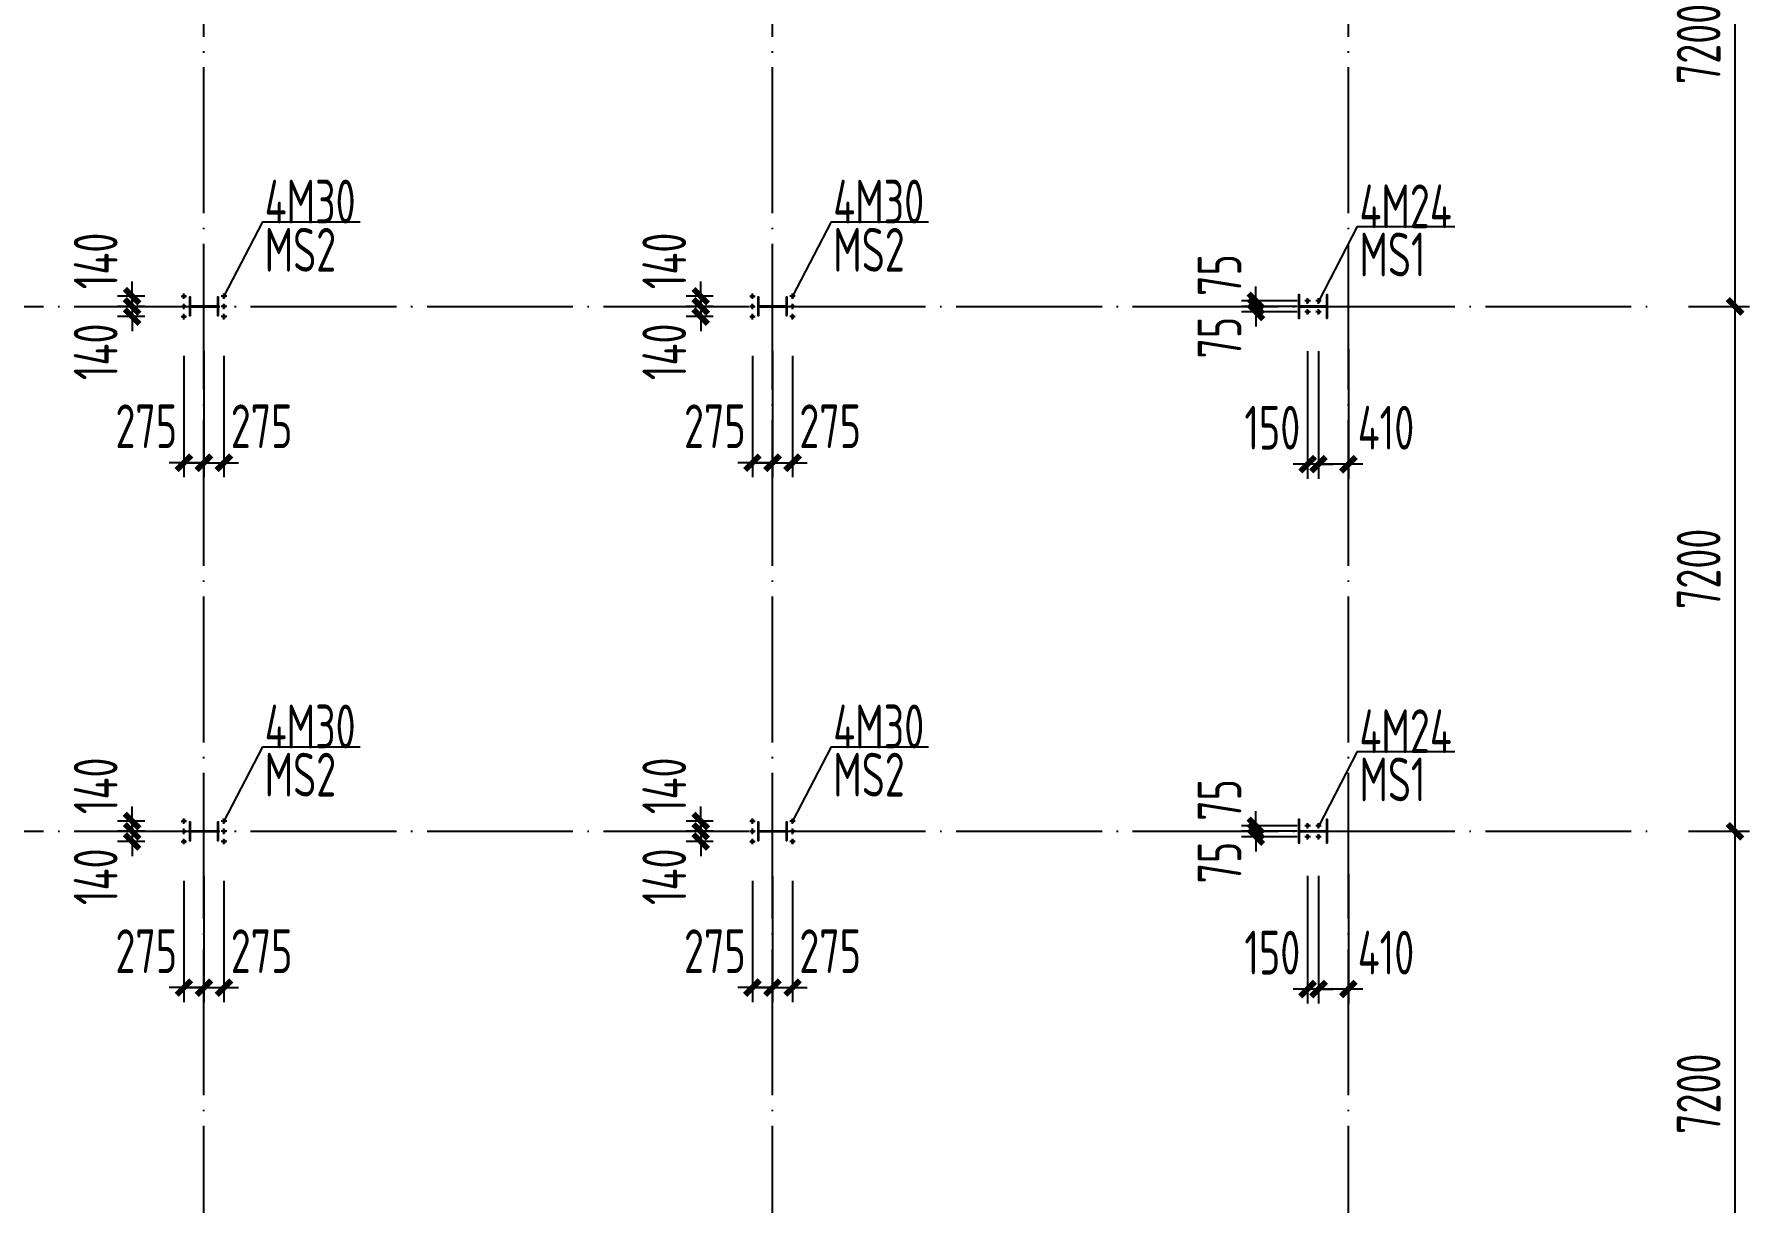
# Model space of a CAD drawing. Extents: x -32169 to 443031, y -120117 to 204739.
# Drawn here: x 71278 to 94810, y -27057 to -11030 of the extents above; entities that cross this region are included whole.
import ezdxf

# ---------------------------------------------------------------- set-up
doc = ezdxf.new("R2010")
doc.units = 0
doc.header["$LTSCALE"] = 1000
doc.linetypes.add('DOTE', pattern=[2.42, 2, -0.2, 0.02, -0.2])
doc.layers.get('0').update_dxf_attribs({"linetype": 'CONTINUOUS'})
doc.layers.get('Defpoints').update_dxf_attribs({"linetype": 'CONTINUOUS'})
for name, color, linetype in [('_TCH_KEY', 7, 'CONTINUOUS'), ('DIM', 3, 'CONTINUOUS'), ('DOTE', 1, 'CONTINUOUS'), ('HATCH', 252, 'CONTINUOUS'), ('PUB_TEXT', 7, 'CONTINUOUS'), ('端板', 7, 'CONTINUOUS'), ('钢柱', 2, 'CONTINUOUS')]:
    doc.layers.add(name, color=color, linetype=linetype)
doc.styles.add('TSSD_Dimension', font='Tssdeng.shx', dxfattribs={"width": 0.7, "bigfont": 'hztxt.shx'})
doc.styles.add('TSSD_Rein', font='Tssdeng.shx', dxfattribs={"width": 0.7, "bigfont": 'hztxt.shx'})
doc.dimstyles.new('TSSD_200_200', dxfattribs={"dimtxt": 600, "dimasz": 200, "dimexe": 200, "dimexo": 500, "dimgap": 200, "dimtad": 1, "dimdec": 0, "dimzin": 0, "dimdsep": 46, "dimtxsty": 'TSSD_Dimension', "dimblk": 'ARCHTICK', "dimblk1": 'ARCHTICK', "dimblk2": 'ARCHTICK', "dimcen": 0, "dimdle": 200, "dimclrt": 7, "dimadec": 0, "dimazin": 0, "dimtfac": 1, "dimtdec": 0, "dimtix": 1, "dimtmove": 2, "dimatfit": 3, "dimfxl": 1, "dimtolj": 1, "dimtzin": 0, "dimarcsym": 0})

# ---------------------------------------------------------------- blocks, each defined once
blk = doc.blocks.new('A$C686C7D4D')
at = {"layer": 'HATCH'}
for p, q in [((-150, 0), (150, 0)), ((0, -150), (0, 150))]:
    blk.add_line(p, q, dxfattribs=at)
at = {"layer": '端板'}
blk.add_circle((0, 0), 65, dxfattribs=at)
blk = doc.blocks.new('_ArchTick')
at = {"color": 0, "linetype": 'ByBlock', "const_width": 0.4}
blk.add_lwpolyline([(-0.5, -0.5), (0.5, 0.5)], dxfattribs=at)
blk = doc.blocks.new('*D110')
at = {"layer": 'Defpoints', "color": 0}
for p in [(72620, -14763), (73293, -14623), (73293, -14763)]:
    blk.add_point(p, dxfattribs=at)
at = {"layer": 'DIM', "color": 0, "lineweight": -2}
for p, q in [((72620, -14623), (72620, -14423)), ((72793, -14623), (72420, -14623)), ((72793, -14763), (72420, -14763)), ((72620, -14623), (72620, -14763)), ((72620, -14763), (72620, -14963))]:
    blk.add_line(p, q, dxfattribs=at)
at = {"layer": 'DIM', "color": 0, "lineweight": -2, "xscale": 200, "yscale": 200, "zscale": 200}
for p, rotation in [((72620, -14623), 270), ((72620, -14763), 90)]:
    blk.add_blockref('_ArchTick', p, dxfattribs=dict(at, rotation=rotation))
at = {"layer": 'DIM', "color": 7, "insert": (72120, -14139), "char_height": 600, "attachment_point": 5, "rotation": 90, "style": 'TSSD_Dimension'}
blk.add_mtext('\\A1;140', dxfattribs=at)
blk = doc.blocks.new('*D111')
at = {"layer": 'Defpoints', "color": 0}
for p in [(73293, -14763), (72620, -14903), (73293, -14903)]:
    blk.add_point(p, dxfattribs=at)
at = {"layer": 'DIM', "color": 0, "lineweight": -2}
for p, q in [((72620, -14763), (72620, -14563)), ((72793, -14763), (72420, -14763)), ((72620, -14763), (72620, -14903)), ((72793, -14903), (72420, -14903)), ((72620, -14903), (72620, -15103))]:
    blk.add_line(p, q, dxfattribs=at)
at = {"layer": 'DIM', "color": 0, "lineweight": -2, "xscale": 200, "yscale": 200, "zscale": 200}
for p, rotation in [((72620, -14763), 270), ((72620, -14903), 90)]:
    blk.add_blockref('_ArchTick', p, dxfattribs=dict(at, rotation=rotation))
at = {"layer": 'DIM', "color": 7, "insert": (72120, -15386), "char_height": 600, "attachment_point": 5, "rotation": 90, "style": 'TSSD_Dimension'}
blk.add_mtext('\\A1;140', dxfattribs=at)
blk = doc.blocks.new('*D112')
at = {"layer": 'Defpoints', "color": 0}
for p in [(73330, -14940), (73605, -14878), (73605, -16907)]:
    blk.add_point(p, dxfattribs=at)
at = {"layer": 'DIM', "color": 0, "lineweight": -2}
for p, q in [((73330, -15440), (73330, -17107)), ((73605, -15378), (73605, -17107)), ((73330, -16907), (73130, -16907)), ((73330, -16907), (73605, -16907)), ((73605, -16907), (73805, -16907))]:
    blk.add_line(p, q, dxfattribs=at)
at = {"layer": 'DIM', "color": 0, "lineweight": -2, "xscale": 200, "yscale": 200, "zscale": 200}
blk.add_blockref('_ArchTick', (73330, -16907), dxfattribs=at)
at = {"layer": 'DIM', "color": 0, "lineweight": -2, "xscale": 200, "yscale": 200, "zscale": 200, "rotation": 180}
blk.add_blockref('_ArchTick', (73605, -16907), dxfattribs=at)
at = {"layer": 'DIM', "color": 7, "insert": (72814, -16407), "char_height": 600, "attachment_point": 5, "style": 'TSSD_Dimension'}
blk.add_mtext('\\A1;275', dxfattribs=at)
blk = doc.blocks.new('*D113')
at = {"layer": 'Defpoints', "color": 0}
for p in [(73605, -14878), (73880, -14940), (73880, -16907)]:
    blk.add_point(p, dxfattribs=at)
at = {"layer": 'DIM', "color": 0, "lineweight": -2}
for p, q in [((73605, -15378), (73605, -17107)), ((73880, -15440), (73880, -17107)), ((73605, -16907), (73405, -16907)), ((73605, -16907), (73880, -16907)), ((73880, -16907), (74080, -16907))]:
    blk.add_line(p, q, dxfattribs=at)
at = {"layer": 'DIM', "color": 0, "lineweight": -2, "xscale": 200, "yscale": 200, "zscale": 200}
blk.add_blockref('_ArchTick', (73605, -16907), dxfattribs=at)
at = {"layer": 'DIM', "color": 0, "lineweight": -2, "xscale": 200, "yscale": 200, "zscale": 200, "rotation": 180}
blk.add_blockref('_ArchTick', (73880, -16907), dxfattribs=at)
at = {"layer": 'DIM', "color": 7, "insert": (74396, -16407), "char_height": 600, "attachment_point": 5, "style": 'TSSD_Dimension'}
blk.add_mtext('\\A1;275', dxfattribs=at)
blk = doc.blocks.new('*D114')
at = {"layer": 'Defpoints', "color": 0}
for p in [(80420, -14763), (81093, -14623), (81093, -14763)]:
    blk.add_point(p, dxfattribs=at)
at = {"layer": 'DIM', "color": 0, "lineweight": -2}
for p, q in [((80420, -14623), (80420, -14423)), ((80593, -14623), (80220, -14623)), ((80593, -14763), (80220, -14763)), ((80420, -14623), (80420, -14763)), ((80420, -14763), (80420, -14963))]:
    blk.add_line(p, q, dxfattribs=at)
at = {"layer": 'DIM', "color": 0, "lineweight": -2, "xscale": 200, "yscale": 200, "zscale": 200}
for p, rotation in [((80420, -14623), 270), ((80420, -14763), 90)]:
    blk.add_blockref('_ArchTick', p, dxfattribs=dict(at, rotation=rotation))
at = {"layer": 'DIM', "color": 7, "insert": (79920, -14139), "char_height": 600, "attachment_point": 5, "rotation": 90, "style": 'TSSD_Dimension'}
blk.add_mtext('\\A1;140', dxfattribs=at)
blk = doc.blocks.new('*D115')
at = {"layer": 'Defpoints', "color": 0}
for p in [(81093, -14763), (80420, -14903), (81093, -14903)]:
    blk.add_point(p, dxfattribs=at)
at = {"layer": 'DIM', "color": 0, "lineweight": -2}
for p, q in [((80420, -14763), (80420, -14563)), ((80593, -14763), (80220, -14763)), ((80420, -14763), (80420, -14903)), ((80593, -14903), (80220, -14903)), ((80420, -14903), (80420, -15103))]:
    blk.add_line(p, q, dxfattribs=at)
at = {"layer": 'DIM', "color": 0, "lineweight": -2, "xscale": 200, "yscale": 200, "zscale": 200}
for p, rotation in [((80420, -14763), 270), ((80420, -14903), 90)]:
    blk.add_blockref('_ArchTick', p, dxfattribs=dict(at, rotation=rotation))
at = {"layer": 'DIM', "color": 7, "insert": (79920, -15386), "char_height": 600, "attachment_point": 5, "rotation": 90, "style": 'TSSD_Dimension'}
blk.add_mtext('\\A1;140', dxfattribs=at)
blk = doc.blocks.new('*D116')
at = {"layer": 'Defpoints', "color": 0}
for p in [(81130, -14940), (81405, -14878), (81405, -16907)]:
    blk.add_point(p, dxfattribs=at)
at = {"layer": 'DIM', "color": 0, "lineweight": -2}
for p, q in [((81130, -15440), (81130, -17107)), ((81405, -15378), (81405, -17107)), ((81130, -16907), (80930, -16907)), ((81130, -16907), (81405, -16907)), ((81405, -16907), (81605, -16907))]:
    blk.add_line(p, q, dxfattribs=at)
at = {"layer": 'DIM', "color": 0, "lineweight": -2, "xscale": 200, "yscale": 200, "zscale": 200}
blk.add_blockref('_ArchTick', (81130, -16907), dxfattribs=at)
at = {"layer": 'DIM', "color": 0, "lineweight": -2, "xscale": 200, "yscale": 200, "zscale": 200, "rotation": 180}
blk.add_blockref('_ArchTick', (81405, -16907), dxfattribs=at)
at = {"layer": 'DIM', "color": 7, "insert": (80614, -16407), "char_height": 600, "attachment_point": 5, "style": 'TSSD_Dimension'}
blk.add_mtext('\\A1;275', dxfattribs=at)
blk = doc.blocks.new('*D117')
at = {"layer": 'Defpoints', "color": 0}
for p in [(81405, -14878), (81680, -14940), (81680, -16907)]:
    blk.add_point(p, dxfattribs=at)
at = {"layer": 'DIM', "color": 0, "lineweight": -2}
for p, q in [((81405, -15378), (81405, -17107)), ((81680, -15440), (81680, -17107)), ((81405, -16907), (81205, -16907)), ((81405, -16907), (81680, -16907)), ((81680, -16907), (81880, -16907))]:
    blk.add_line(p, q, dxfattribs=at)
at = {"layer": 'DIM', "color": 0, "lineweight": -2, "xscale": 200, "yscale": 200, "zscale": 200}
blk.add_blockref('_ArchTick', (81405, -16907), dxfattribs=at)
at = {"layer": 'DIM', "color": 0, "lineweight": -2, "xscale": 200, "yscale": 200, "zscale": 200, "rotation": 180}
blk.add_blockref('_ArchTick', (81680, -16907), dxfattribs=at)
at = {"layer": 'DIM', "color": 7, "insert": (82196, -16407), "char_height": 600, "attachment_point": 5, "style": 'TSSD_Dimension'}
blk.add_mtext('\\A1;275', dxfattribs=at)
blk = doc.blocks.new('*D118')
at = {"layer": 'Defpoints', "color": 0}
for p in [(73293, -21823), (72620, -21963), (73293, -21963)]:
    blk.add_point(p, dxfattribs=at)
at = {"layer": 'DIM', "color": 0, "lineweight": -2}
for p, q in [((72620, -21823), (72620, -21623)), ((72793, -21823), (72420, -21823)), ((72620, -21823), (72620, -21963)), ((72793, -21963), (72420, -21963)), ((72620, -21963), (72620, -22163))]:
    blk.add_line(p, q, dxfattribs=at)
at = {"layer": 'DIM', "color": 0, "lineweight": -2, "xscale": 200, "yscale": 200, "zscale": 200}
for p, rotation in [((72620, -21823), 270), ((72620, -21963), 90)]:
    blk.add_blockref('_ArchTick', p, dxfattribs=dict(at, rotation=rotation))
at = {"layer": 'DIM', "color": 7, "insert": (72120, -21339), "char_height": 600, "attachment_point": 5, "rotation": 90, "style": 'TSSD_Dimension'}
blk.add_mtext('\\A1;140', dxfattribs=at)
blk = doc.blocks.new('*D119')
at = {"layer": 'Defpoints', "color": 0}
for p in [(72620, -22103), (73293, -21963), (73293, -22103)]:
    blk.add_point(p, dxfattribs=at)
at = {"layer": 'DIM', "color": 0, "lineweight": -2}
for p, q in [((72620, -21963), (72620, -21763)), ((72793, -21963), (72420, -21963)), ((72793, -22103), (72420, -22103)), ((72620, -21963), (72620, -22103)), ((72620, -22103), (72620, -22303))]:
    blk.add_line(p, q, dxfattribs=at)
at = {"layer": 'DIM', "color": 0, "lineweight": -2, "xscale": 200, "yscale": 200, "zscale": 200}
for p, rotation in [((72620, -21963), 270), ((72620, -22103), 90)]:
    blk.add_blockref('_ArchTick', p, dxfattribs=dict(at, rotation=rotation))
at = {"layer": 'DIM', "color": 7, "insert": (72120, -22586), "char_height": 600, "attachment_point": 5, "rotation": 90, "style": 'TSSD_Dimension'}
blk.add_mtext('\\A1;140', dxfattribs=at)
blk = doc.blocks.new('*D120')
at = {"layer": 'Defpoints', "color": 0}
for p in [(73605, -22078), (73330, -22140), (73605, -24107)]:
    blk.add_point(p, dxfattribs=at)
at = {"layer": 'DIM', "color": 0, "lineweight": -2}
for p, q in [((73605, -22578), (73605, -24307)), ((73330, -22640), (73330, -24307)), ((73330, -24107), (73130, -24107)), ((73330, -24107), (73605, -24107)), ((73605, -24107), (73805, -24107))]:
    blk.add_line(p, q, dxfattribs=at)
at = {"layer": 'DIM', "color": 0, "lineweight": -2, "xscale": 200, "yscale": 200, "zscale": 200}
blk.add_blockref('_ArchTick', (73330, -24107), dxfattribs=at)
at = {"layer": 'DIM', "color": 0, "lineweight": -2, "xscale": 200, "yscale": 200, "zscale": 200, "rotation": 180}
blk.add_blockref('_ArchTick', (73605, -24107), dxfattribs=at)
at = {"layer": 'DIM', "color": 7, "insert": (72814, -23607), "char_height": 600, "attachment_point": 5, "style": 'TSSD_Dimension'}
blk.add_mtext('\\A1;275', dxfattribs=at)
blk = doc.blocks.new('*D121')
at = {"layer": 'Defpoints', "color": 0}
for p in [(73605, -22078), (73880, -22140), (73880, -24107)]:
    blk.add_point(p, dxfattribs=at)
at = {"layer": 'DIM', "color": 0, "lineweight": -2}
for p, q in [((73605, -22578), (73605, -24307)), ((73880, -22640), (73880, -24307)), ((73605, -24107), (73405, -24107)), ((73605, -24107), (73880, -24107)), ((73880, -24107), (74080, -24107))]:
    blk.add_line(p, q, dxfattribs=at)
at = {"layer": 'DIM', "color": 0, "lineweight": -2, "xscale": 200, "yscale": 200, "zscale": 200}
blk.add_blockref('_ArchTick', (73605, -24107), dxfattribs=at)
at = {"layer": 'DIM', "color": 0, "lineweight": -2, "xscale": 200, "yscale": 200, "zscale": 200, "rotation": 180}
blk.add_blockref('_ArchTick', (73880, -24107), dxfattribs=at)
at = {"layer": 'DIM', "color": 7, "insert": (74396, -23607), "char_height": 600, "attachment_point": 5, "style": 'TSSD_Dimension'}
blk.add_mtext('\\A1;275', dxfattribs=at)
blk = doc.blocks.new('*D122')
at = {"layer": 'Defpoints', "color": 0}
for p in [(81093, -21823), (80420, -21963), (81093, -21963)]:
    blk.add_point(p, dxfattribs=at)
at = {"layer": 'DIM', "color": 0, "lineweight": -2}
for p, q in [((80420, -21823), (80420, -21623)), ((80593, -21823), (80220, -21823)), ((80420, -21823), (80420, -21963)), ((80593, -21963), (80220, -21963)), ((80420, -21963), (80420, -22163))]:
    blk.add_line(p, q, dxfattribs=at)
at = {"layer": 'DIM', "color": 0, "lineweight": -2, "xscale": 200, "yscale": 200, "zscale": 200}
for p, rotation in [((80420, -21823), 270), ((80420, -21963), 90)]:
    blk.add_blockref('_ArchTick', p, dxfattribs=dict(at, rotation=rotation))
at = {"layer": 'DIM', "color": 7, "insert": (79920, -21339), "char_height": 600, "attachment_point": 5, "rotation": 90, "style": 'TSSD_Dimension'}
blk.add_mtext('\\A1;140', dxfattribs=at)
blk = doc.blocks.new('*D123')
at = {"layer": 'Defpoints', "color": 0}
for p in [(80420, -22103), (81093, -21963), (81093, -22103)]:
    blk.add_point(p, dxfattribs=at)
at = {"layer": 'DIM', "color": 0, "lineweight": -2}
for p, q in [((80420, -21963), (80420, -21763)), ((80593, -21963), (80220, -21963)), ((80593, -22103), (80220, -22103)), ((80420, -21963), (80420, -22103)), ((80420, -22103), (80420, -22303))]:
    blk.add_line(p, q, dxfattribs=at)
at = {"layer": 'DIM', "color": 0, "lineweight": -2, "xscale": 200, "yscale": 200, "zscale": 200}
for p, rotation in [((80420, -21963), 270), ((80420, -22103), 90)]:
    blk.add_blockref('_ArchTick', p, dxfattribs=dict(at, rotation=rotation))
at = {"layer": 'DIM', "color": 7, "insert": (79920, -22586), "char_height": 600, "attachment_point": 5, "rotation": 90, "style": 'TSSD_Dimension'}
blk.add_mtext('\\A1;140', dxfattribs=at)
blk = doc.blocks.new('*D124')
at = {"layer": 'Defpoints', "color": 0}
for p in [(81405, -22078), (81130, -22140), (81405, -24107)]:
    blk.add_point(p, dxfattribs=at)
at = {"layer": 'DIM', "color": 0, "lineweight": -2}
for p, q in [((81405, -22578), (81405, -24307)), ((81130, -22640), (81130, -24307)), ((81130, -24107), (80930, -24107)), ((81130, -24107), (81405, -24107)), ((81405, -24107), (81605, -24107))]:
    blk.add_line(p, q, dxfattribs=at)
at = {"layer": 'DIM', "color": 0, "lineweight": -2, "xscale": 200, "yscale": 200, "zscale": 200}
blk.add_blockref('_ArchTick', (81130, -24107), dxfattribs=at)
at = {"layer": 'DIM', "color": 0, "lineweight": -2, "xscale": 200, "yscale": 200, "zscale": 200, "rotation": 180}
blk.add_blockref('_ArchTick', (81405, -24107), dxfattribs=at)
at = {"layer": 'DIM', "color": 7, "insert": (80614, -23607), "char_height": 600, "attachment_point": 5, "style": 'TSSD_Dimension'}
blk.add_mtext('\\A1;275', dxfattribs=at)
blk = doc.blocks.new('*D125')
at = {"layer": 'Defpoints', "color": 0}
for p in [(81405, -22078), (81680, -22140), (81680, -24107)]:
    blk.add_point(p, dxfattribs=at)
at = {"layer": 'DIM', "color": 0, "lineweight": -2}
for p, q in [((81405, -22578), (81405, -24307)), ((81680, -22640), (81680, -24307)), ((81405, -24107), (81205, -24107)), ((81405, -24107), (81680, -24107)), ((81680, -24107), (81880, -24107))]:
    blk.add_line(p, q, dxfattribs=at)
at = {"layer": 'DIM', "color": 0, "lineweight": -2, "xscale": 200, "yscale": 200, "zscale": 200}
blk.add_blockref('_ArchTick', (81405, -24107), dxfattribs=at)
at = {"layer": 'DIM', "color": 0, "lineweight": -2, "xscale": 200, "yscale": 200, "zscale": 200, "rotation": 180}
blk.add_blockref('_ArchTick', (81680, -24107), dxfattribs=at)
at = {"layer": 'DIM', "color": 7, "insert": (82196, -23607), "char_height": 600, "attachment_point": 5, "style": 'TSSD_Dimension'}
blk.add_mtext('\\A1;275', dxfattribs=at)
blk = doc.blocks.new('*D256')
at = {"layer": 'Defpoints', "color": 0}
for p in [(88037, -14763), (89101, -14688), (89101, -14763)]:
    blk.add_point(p, dxfattribs=at)
at = {"layer": 'DIM', "color": 0, "lineweight": -2}
for p, q in [((88037, -14688), (88037, -14488)), ((88601, -14688), (87837, -14688)), ((88601, -14763), (87837, -14763)), ((88037, -14688), (88037, -14763)), ((88037, -14763), (88037, -14963))]:
    blk.add_line(p, q, dxfattribs=at)
at = {"layer": 'DIM', "color": 0, "lineweight": -2, "xscale": 200, "yscale": 200, "zscale": 200}
for p, rotation in [((88037, -14688), 270), ((88037, -14763), 90)]:
    blk.add_blockref('_ArchTick', p, dxfattribs=dict(at, rotation=rotation))
at = {"layer": 'DIM', "color": 7, "insert": (87537, -14333), "char_height": 600, "attachment_point": 5, "rotation": 90, "style": 'TSSD_Dimension'}
blk.add_mtext('\\A1;75', dxfattribs=at)
blk = doc.blocks.new('*D257')
at = {"layer": 'Defpoints', "color": 0}
for p in [(89101, -14763), (88037, -14838), (89101, -14838)]:
    blk.add_point(p, dxfattribs=at)
at = {"layer": 'DIM', "color": 0, "lineweight": -2}
for p, q in [((88037, -14763), (88037, -14563)), ((88601, -14763), (87837, -14763)), ((88037, -14763), (88037, -14838)), ((88601, -14838), (87837, -14838)), ((88037, -14838), (88037, -15038))]:
    blk.add_line(p, q, dxfattribs=at)
at = {"layer": 'DIM', "color": 0, "lineweight": -2, "xscale": 200, "yscale": 200, "zscale": 200}
for p, rotation in [((88037, -14763), 270), ((88037, -14838), 90)]:
    blk.add_blockref('_ArchTick', p, dxfattribs=dict(at, rotation=rotation))
at = {"layer": 'DIM', "color": 7, "insert": (87537, -15192), "char_height": 600, "attachment_point": 5, "rotation": 90, "style": 'TSSD_Dimension'}
blk.add_mtext('\\A1;75', dxfattribs=at)
blk = doc.blocks.new('*D258')
at = {"layer": 'Defpoints', "color": 0}
for p in [(88896, -14875), (89305, -14850), (88896, -16927)]:
    blk.add_point(p, dxfattribs=at)
at = {"layer": 'DIM', "color": 0, "lineweight": -2}
for p, q in [((88896, -15375), (88896, -17127)), ((89305, -15350), (89305, -17127)), ((89505, -16927), (88696, -16927))]:
    blk.add_line(p, q, dxfattribs=at)
at = {"layer": 'DIM', "color": 0, "lineweight": -2, "xscale": 200, "yscale": 200, "zscale": 200, "rotation": 180}
blk.add_blockref('_ArchTick', (88896, -16927), dxfattribs=at)
at = {"layer": 'DIM', "color": 0, "lineweight": -2, "xscale": 200, "yscale": 200, "zscale": 200}
blk.add_blockref('_ArchTick', (89305, -16927), dxfattribs=at)
at = {"layer": 'DIM', "color": 7, "insert": (89821, -16427), "char_height": 600, "attachment_point": 5, "style": 'TSSD_Dimension'}
blk.add_mtext('\\A1;410', dxfattribs=at)
blk = doc.blocks.new('*D259')
at = {"layer": 'Defpoints', "color": 0}
for p in [(88746, -14875), (88896, -14875), (88746, -16927)]:
    blk.add_point(p, dxfattribs=at)
at = {"layer": 'DIM', "color": 0, "lineweight": -2}
for p, q in [((88746, -15375), (88746, -17127)), ((88896, -15375), (88896, -17127)), ((88746, -16927), (88546, -16927)), ((88896, -16927), (88746, -16927)), ((88896, -16927), (89096, -16927))]:
    blk.add_line(p, q, dxfattribs=at)
at = {"layer": 'DIM', "color": 0, "lineweight": -2, "xscale": 200, "yscale": 200, "zscale": 200}
blk.add_blockref('_ArchTick', (88746, -16927), dxfattribs=at)
at = {"layer": 'DIM', "color": 0, "lineweight": -2, "xscale": 200, "yscale": 200, "zscale": 200, "rotation": 180}
blk.add_blockref('_ArchTick', (88896, -16927), dxfattribs=at)
at = {"layer": 'DIM', "color": 7, "insert": (88262, -16427), "char_height": 600, "attachment_point": 5, "style": 'TSSD_Dimension'}
blk.add_mtext('\\A1;150', dxfattribs=at)
blk = doc.blocks.new('*D264')
at = {"layer": 'Defpoints', "color": 0}
for p in [(88037, -21963), (89101, -21888), (89101, -21963)]:
    blk.add_point(p, dxfattribs=at)
at = {"layer": 'DIM', "color": 0, "lineweight": -2}
for p, q in [((88037, -21888), (88037, -21688)), ((88601, -21888), (87837, -21888)), ((88601, -21963), (87837, -21963)), ((88037, -21888), (88037, -21963)), ((88037, -21963), (88037, -22163))]:
    blk.add_line(p, q, dxfattribs=at)
at = {"layer": 'DIM', "color": 0, "lineweight": -2, "xscale": 200, "yscale": 200, "zscale": 200}
for p, rotation in [((88037, -21888), 270), ((88037, -21963), 90)]:
    blk.add_blockref('_ArchTick', p, dxfattribs=dict(at, rotation=rotation))
at = {"layer": 'DIM', "color": 7, "insert": (87537, -21533), "char_height": 600, "attachment_point": 5, "rotation": 90, "style": 'TSSD_Dimension'}
blk.add_mtext('\\A1;75', dxfattribs=at)
blk = doc.blocks.new('*D265')
at = {"layer": 'Defpoints', "color": 0}
for p in [(88037, -22038), (89101, -21963), (89101, -22038)]:
    blk.add_point(p, dxfattribs=at)
at = {"layer": 'DIM', "color": 0, "lineweight": -2}
for p, q in [((88037, -21963), (88037, -21763)), ((88601, -21963), (87837, -21963)), ((88601, -22038), (87837, -22038)), ((88037, -21963), (88037, -22038)), ((88037, -22038), (88037, -22238))]:
    blk.add_line(p, q, dxfattribs=at)
at = {"layer": 'DIM', "color": 0, "lineweight": -2, "xscale": 200, "yscale": 200, "zscale": 200}
for p, rotation in [((88037, -21963), 270), ((88037, -22038), 90)]:
    blk.add_blockref('_ArchTick', p, dxfattribs=dict(at, rotation=rotation))
at = {"layer": 'DIM', "color": 7, "insert": (87537, -22392), "char_height": 600, "attachment_point": 5, "rotation": 90, "style": 'TSSD_Dimension'}
blk.add_mtext('\\A1;75', dxfattribs=at)
blk = doc.blocks.new('*D266')
at = {"layer": 'Defpoints', "color": 0}
for p in [(88896, -22075), (89305, -22050), (88896, -24127)]:
    blk.add_point(p, dxfattribs=at)
at = {"layer": 'DIM', "color": 0, "lineweight": -2}
for p, q in [((88896, -22575), (88896, -24327)), ((89305, -22550), (89305, -24327)), ((89505, -24127), (88696, -24127))]:
    blk.add_line(p, q, dxfattribs=at)
at = {"layer": 'DIM', "color": 0, "lineweight": -2, "xscale": 200, "yscale": 200, "zscale": 200, "rotation": 180}
blk.add_blockref('_ArchTick', (88896, -24127), dxfattribs=at)
at = {"layer": 'DIM', "color": 0, "lineweight": -2, "xscale": 200, "yscale": 200, "zscale": 200}
blk.add_blockref('_ArchTick', (89305, -24127), dxfattribs=at)
at = {"layer": 'DIM', "color": 7, "insert": (89821, -23627), "char_height": 600, "attachment_point": 5, "style": 'TSSD_Dimension'}
blk.add_mtext('\\A1;410', dxfattribs=at)
blk = doc.blocks.new('*D267')
at = {"layer": 'Defpoints', "color": 0}
for p in [(88746, -22075), (88896, -22075), (88746, -24127)]:
    blk.add_point(p, dxfattribs=at)
at = {"layer": 'DIM', "color": 0, "lineweight": -2}
for p, q in [((88746, -22575), (88746, -24327)), ((88896, -22575), (88896, -24327)), ((88746, -24127), (88546, -24127)), ((88896, -24127), (88746, -24127)), ((88896, -24127), (89096, -24127))]:
    blk.add_line(p, q, dxfattribs=at)
at = {"layer": 'DIM', "color": 0, "lineweight": -2, "xscale": 200, "yscale": 200, "zscale": 200}
blk.add_blockref('_ArchTick', (88746, -24127), dxfattribs=at)
at = {"layer": 'DIM', "color": 0, "lineweight": -2, "xscale": 200, "yscale": 200, "zscale": 200, "rotation": 180}
blk.add_blockref('_ArchTick', (88896, -24127), dxfattribs=at)
at = {"layer": 'DIM', "color": 7, "insert": (88262, -23627), "char_height": 600, "attachment_point": 5, "style": 'TSSD_Dimension'}
blk.add_mtext('\\A1;150', dxfattribs=at)
blk = doc.blocks.new('*D428')
at = {"layer": 'Defpoints', "color": 0}
for p in [(93469, -21963), (94610, -21963), (93469, -29163)]:
    blk.add_point(p, dxfattribs=at)
at = {"layer": 'DIM', "color": 0, "lineweight": -2}
for p, q in [((94610, -29363), (94610, -21763)), ((93969, -21963), (94810, -21963)), ((93969, -29163), (94810, -29163))]:
    blk.add_line(p, q, dxfattribs=at)
at = {"layer": 'DIM', "color": 0, "lineweight": -2, "xscale": 200, "yscale": 200, "zscale": 200}
for p, rotation in [((94610, -21963), 90), ((94610, -29163), 270)]:
    blk.add_blockref('_ArchTick', p, dxfattribs=dict(at, rotation=rotation))
at = {"layer": 'DIM', "color": 7, "insert": (94110, -25563), "char_height": 600, "attachment_point": 5, "rotation": 90, "style": 'TSSD_Dimension'}
blk.add_mtext('\\A1;7200', dxfattribs=at)
blk = doc.blocks.new('*D429')
at = {"layer": 'Defpoints', "color": 0}
for p in [(93469, -14763), (94610, -14763), (93469, -21963)]:
    blk.add_point(p, dxfattribs=at)
at = {"layer": 'DIM', "color": 0, "lineweight": -2}
for p, q in [((94610, -22163), (94610, -14563)), ((93969, -14763), (94810, -14763)), ((93969, -21963), (94810, -21963))]:
    blk.add_line(p, q, dxfattribs=at)
at = {"layer": 'DIM', "color": 0, "lineweight": -2, "xscale": 200, "yscale": 200, "zscale": 200}
for p, rotation in [((94610, -14763), 90), ((94610, -21963), 270)]:
    blk.add_blockref('_ArchTick', p, dxfattribs=dict(at, rotation=rotation))
at = {"layer": 'DIM', "color": 7, "insert": (94110, -18363), "char_height": 600, "attachment_point": 5, "rotation": 90, "style": 'TSSD_Dimension'}
blk.add_mtext('\\A1;7200', dxfattribs=at)
blk = doc.blocks.new('*D430')
at = {"layer": 'Defpoints', "color": 0}
for p in [(93469, -7563), (94610, -7563), (93469, -14763)]:
    blk.add_point(p, dxfattribs=at)
at = {"layer": 'DIM', "color": 0, "lineweight": -2}
for p, q in [((94610, -14963), (94610, -7363)), ((93969, -7563), (94810, -7563)), ((93969, -14763), (94810, -14763))]:
    blk.add_line(p, q, dxfattribs=at)
at = {"layer": 'DIM', "color": 0, "lineweight": -2, "xscale": 200, "yscale": 200, "zscale": 200}
for p, rotation in [((94610, -7563), 90), ((94610, -14763), 270)]:
    blk.add_blockref('_ArchTick', p, dxfattribs=dict(at, rotation=rotation))
at = {"layer": 'DIM', "color": 7, "insert": (94110, -11163), "char_height": 600, "attachment_point": 5, "rotation": 90, "style": 'TSSD_Dimension'}
blk.add_mtext('\\A1;7200', dxfattribs=at)

msp = doc.modelspace()

# ---------------------------------------------------------------- linework, layer by layer
at = {"layer": 'DOTE', "linetype": 'DOTE'}
for p, q in [((73605.24457, -95762.90283), (73605.24457, 15277.3647)), ((81405.24457, -95762.90283), (81405.24457, 15277.3647)), ((89305.24457, -95762.90283), (89305.24457, 15277.3647)), ((64565.24457, -14762.6353), (93469.06221, -14762.6353)), ((64565.24457, -21962.6353), (93469.06221, -21962.6353))]:
    msp.add_line(p, q, dxfattribs=at)
at = {"layer": 'PUB_TEXT'}
for p, q in [((74407.96392, -13602.79642), (73880.24457, -14622.6353)), ((74407.96392, -13602.79642), (75747.06855, -13602.79642)), ((82207.96392, -13602.79642), (81680.24457, -14622.6353)), ((82207.96392, -13602.79642), (83547.06855, -13602.79642)), ((89426.46057, -13667.79642), (88898.74122, -14687.6353)), ((89426.46057, -13667.79642), (90765.5652, -13667.79642)), ((74407.96392, -20802.79642), (73880.24457, -21822.6353)), ((74407.96392, -20802.79642), (75747.06855, -20802.79642)), ((82207.96392, -20802.79642), (81680.24457, -21822.6353)), ((82207.96392, -20802.79642), (83547.06855, -20802.79642)), ((89426.46057, -20867.79642), (88898.74122, -21887.6353)), ((89426.46057, -20867.79642), (90765.5652, -20867.79642))]:
    msp.add_line(p, q, dxfattribs=at)
at = {"layer": '钢柱'}
for points in [[(73805.24457, -14887.6353), (73805.24457, -14637.6353), (73791.24457, -14637.6353), (73791.24457, -14758.6353), (73419.24457, -14758.6353), (73419.24457, -14637.6353), (73405.24457, -14637.6353), (73405.24457, -14887.6353), (73419.24457, -14887.6353), (73419.24457, -14766.6353), (73791.24457, -14766.6353), (73791.24457, -14887.6353)], [(81605.24457, -14887.6353), (81605.24457, -14637.6353), (81591.24457, -14637.6353), (81591.24457, -14758.6353), (81219.24457, -14758.6353), (81219.24457, -14637.6353), (81205.24457, -14637.6353), (81205.24457, -14887.6353), (81219.24457, -14887.6353), (81219.24457, -14766.6353), (81591.24457, -14766.6353), (81591.24457, -14887.6353)], [(89020.70192, -14922.6353), (89020.70192, -14602.6353), (89006.70192, -14602.6353), (89006.70192, -14758.6353), (88634.70192, -14758.6353), (88634.70192, -14602.6353), (88620.70192, -14602.6353), (88620.70192, -14922.6353), (88634.70192, -14922.6353), (88634.70192, -14766.6353), (89006.70192, -14766.6353), (89006.70192, -14922.6353)], [(73805.24457, -22087.6353), (73805.24457, -21837.6353), (73791.24457, -21837.6353), (73791.24457, -21958.6353), (73419.24457, -21958.6353), (73419.24457, -21837.6353), (73405.24457, -21837.6353), (73405.24457, -22087.6353), (73419.24457, -22087.6353), (73419.24457, -21966.6353), (73791.24457, -21966.6353), (73791.24457, -22087.6353)], [(81605.24457, -22087.6353), (81605.24457, -21837.6353), (81591.24457, -21837.6353), (81591.24457, -21958.6353), (81219.24457, -21958.6353), (81219.24457, -21837.6353), (81205.24457, -21837.6353), (81205.24457, -22087.6353), (81219.24457, -22087.6353), (81219.24457, -21966.6353), (81591.24457, -21966.6353), (81591.24457, -22087.6353)], [(89020.70192, -22122.6353), (89020.70192, -21802.6353), (89006.70192, -21802.6353), (89006.70192, -21958.6353), (88634.70192, -21958.6353), (88634.70192, -21802.6353), (88620.70192, -21802.6353), (88620.70192, -22122.6353), (88634.70192, -22122.6353), (88634.70192, -21966.6353), (89006.70192, -21966.6353), (89006.70192, -22122.6353)]]:
    msp.add_lwpolyline(points, close=True, dxfattribs=at)

# ---------------------------------------------------------------- block references
at = {"layer": '_TCH_KEY', "yscale": 0.25, "zscale": 0.25}
for p, xscale in [((73330.24457, -14622.6353), 0.25), ((73880.24457, -14622.6353), -0.25), ((81130.24457, -14622.6353), 0.25), ((81680.24457, -14622.6353), -0.25), ((73330.24457, -14762.6353), 0.25), ((73880.24457, -14762.6353), -0.25), ((81130.24457, -14762.6353), 0.25), ((81680.24457, -14762.6353), -0.25), ((88745.70192, -14687.6353), -0.25), ((88745.70192, -14837.6353), -0.25), ((88895.70192, -14687.6353), -0.25), ((88895.70192, -14837.6353), -0.25), ((73330.24457, -14902.6353), 0.25), ((73880.24457, -14902.6353), -0.25), ((81130.24457, -14902.6353), 0.25), ((81680.24457, -14902.6353), -0.25), ((73330.24457, -21822.6353), 0.25), ((73880.24457, -21822.6353), -0.25), ((81130.24457, -21822.6353), 0.25), ((81680.24457, -21822.6353), -0.25), ((88745.70192, -21887.6353), -0.25), ((88895.70192, -21887.6353), -0.25), ((73330.24457, -21962.6353), 0.25), ((73330.24457, -22102.6353), 0.25), ((73880.24457, -21962.6353), -0.25), ((73880.24457, -22102.6353), -0.25), ((81130.24457, -21962.6353), 0.25), ((81130.24457, -22102.6353), 0.25), ((81680.24457, -21962.6353), -0.25), ((81680.24457, -22102.6353), -0.25), ((88745.70192, -22037.6353), -0.25), ((88895.70192, -22037.6353), -0.25)]:
    msp.add_blockref('A$C686C7D4D', p, dxfattribs=dict(at, xscale=xscale))

# ---------------------------------------------------------------- texts
at = {"layer": 'PUB_TEXT', "style": 'TSSD_Rein', "width": 0.7}
for s, p in [('4M30', (74438.02101, -13624.60692, 292.0163)), ('4M30', (82238.02101, -13624.60692, 292.0163)), ('4M24', (89456.51766, -13689.60692, 292.0163)), ('MS2', (74438.02101, -14285.58199, 292.0163)), ('MS2', (82238.02101, -14285.58199, 292.0163)), ('MS1', (89456.51766, -14350.58199, 292.0163)), ('4M30', (74438.02101, -20824.60692, 292.0163)), ('4M30', (82238.02101, -20824.60692, 292.0163)), ('4M24', (89456.51766, -20889.60692, 292.0163)), ('MS2', (74438.02101, -21485.58199, 292.0163)), ('MS2', (82238.02101, -21485.58199, 292.0163)), ('MS1', (89456.51766, -21550.58199, 292.0163))]:
    msp.add_text(s, height=600, dxfattribs=at).set_placement(p)

# ---------------------------------------------------------------- dimensions: what is measured, and where the dimension line sits
at = {"layer": 'DIM'}
for p1, p2, picture, middle in [((93469.06221, -14762.6353), (93469.06221, -7562.6353), '*D430', (94110.45573, -11162.6353)), ((93469.06221, -21962.6353), (93469.06221, -14762.6353), '*D429', (94110.45573, -18362.6353)), ((93469.06221, -29162.6353), (93469.06221, -21962.6353), '*D428', (94110.45573, -25562.6353))]:
    dim = msp.add_aligned_dim(p1=p1, p2=p2, distance=-1141.39352, dimstyle='TSSD_200_200', dxfattribs=at)
    dim.commit()
    dim.dimension.update_dxf_attribs({"geometry": picture, "text_midpoint": middle})
for base, p1, p2, picture, middle in [((72620.13584, -14762.6353), (73292.74457, -14622.6353), (73292.74457, -14762.6353), '*D110', (72120.13584, -14138.78915)), ((80420.13584, -14762.6353), (81092.74457, -14622.6353), (81092.74457, -14762.6353), '*D114', (79920.13584, -14138.78915)), ((88036.67086, -14762.6353), (89100.91799, -14687.6353), (89100.91799, -14762.6353), '*D256', (87536.67086, -14333.01991)), ((72620.13584, -14902.6353), (73292.74457, -14762.6353), (73292.74457, -14902.6353), '*D111', (72120.13584, -15386.48145)), ((80420.13584, -14902.6353), (81092.74457, -14762.6353), (81092.74457, -14902.6353), '*D115', (79920.13584, -15386.48145)), ((88036.67086, -14837.6353), (89100.91799, -14762.6353), (89100.91799, -14837.6353), '*D257', (87536.67086, -15192.25068)), ((72620.13584, -21962.6353), (73292.74457, -21822.6353), (73292.74457, -21962.6353), '*D118', (72120.13584, -21338.78915)), ((80420.13584, -21962.6353), (81092.74457, -21822.6353), (81092.74457, -21962.6353), '*D122', (79920.13584, -21338.78915)), ((88036.67086, -21962.6353), (89100.91799, -21887.6353), (89100.91799, -21962.6353), '*D264', (87536.67086, -21533.01991)), ((72620.13584, -22102.6353), (73292.74457, -21962.6353), (73292.74457, -22102.6353), '*D119', (72120.13584, -22586.48145)), ((80420.13584, -22102.6353), (81092.74457, -21962.6353), (81092.74457, -22102.6353), '*D123', (79920.13584, -22586.48145)), ((88036.67086, -22037.6353), (89100.91799, -21962.6353), (89100.91799, -22037.6353), '*D265', (87536.67086, -22392.25068))]:
    dim = msp.add_linear_dim(base=base, p1=p1, p2=p2, angle=90, dimstyle='TSSD_200_200', dxfattribs=at)
    dim.commit()
    dim.dimension.update_dxf_attribs({"geometry": picture, "text_midpoint": middle, "dimtype": 160})
for base, p1, p2, picture, middle in [((73605.24457, -16907.31919), (73330.24457, -14940.1353), (73605.24457, -14878.32764), '*D112', (72814.09073, -16407.31919)), ((73880.24457, -16907.31919), (73605.24457, -14878.32764), (73880.24457, -14940.1353), '*D113', (74396.39842, -16407.31919)), ((81405.24457, -16907.31919), (81130.24457, -14940.1353), (81405.24457, -14878.32764), '*D116', (80614.09073, -16407.31919)), ((81680.24457, -16907.31919), (81405.24457, -14878.32764), (81680.24457, -14940.1353), '*D117', (82196.39842, -16407.31919)), ((88745.70192, -16927.34453), (88895.70192, -14875.1353), (88745.70192, -14875.1353), '*D259', (88261.85576, -16427.34453)), ((88895.70192, -16927.34453), (89305.24457, -14849.73948), (88895.70192, -14875.1353), '*D258', (89821.39842, -16427.34453)), ((73605.24457, -24107.31919), (73330.24457, -22140.1353), (73605.24457, -22078.32764), '*D120', (72814.09073, -23607.31919)), ((73880.24457, -24107.31919), (73605.24457, -22078.32764), (73880.24457, -22140.1353), '*D121', (74396.39842, -23607.31919)), ((81405.24457, -24107.31919), (81130.24457, -22140.1353), (81405.24457, -22078.32764), '*D124', (80614.09073, -23607.31919)), ((81680.24457, -24107.31919), (81405.24457, -22078.32764), (81680.24457, -22140.1353), '*D125', (82196.39842, -23607.31919)), ((88745.70192, -24127.34453), (88895.70192, -22075.1353), (88745.70192, -22075.1353), '*D267', (88261.85576, -23627.34453)), ((88895.70192, -24127.34453), (89305.24457, -22049.73948), (88895.70192, -22075.1353), '*D266', (89821.39842, -23627.34453))]:
    dim = msp.add_linear_dim(base=base, p1=p1, p2=p2, dimstyle='TSSD_200_200', dxfattribs=at)
    dim.commit()
    dim.dimension.update_dxf_attribs({"geometry": picture, "text_midpoint": middle, "dimtype": 160})

doc.saveas('drawing.dxf')
